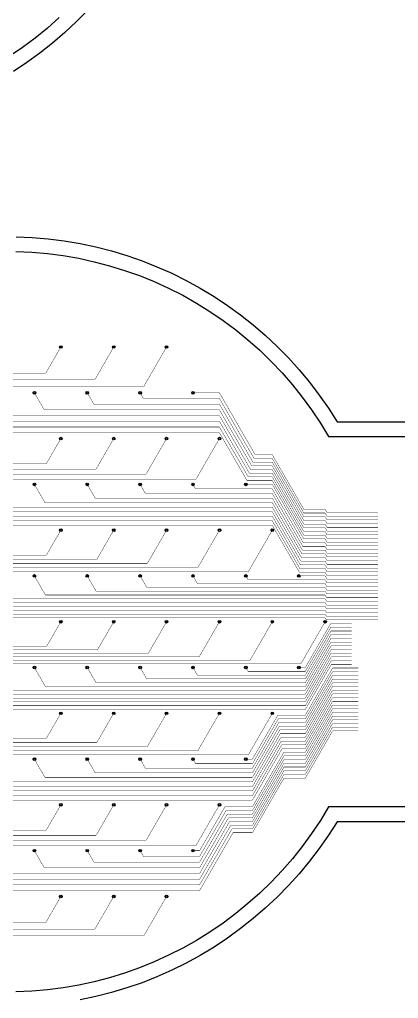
# Model space of a CAD drawing. Header units: metres. Extents: x -54999 to 54999, y -52014 to 54102.
# Drawn here: x 13374 to 23608, y -10127 to 16311 of the extents above; entities that cross this region are included whole.
import ezdxf

# ---------------------------------------------------------------- set-up
doc = ezdxf.new("R2010")
doc.units = ezdxf.units.M
for name, color, linetype in [('eDura_outline_ext', 6, 'Continuous'), ('eDura_outline_int', 6, 'Continuous'), ('etch', 3, 'Continuous'), ('metal', 4, 'Continuous')]:
    doc.layers.add(name, color=color, linetype=linetype)

msp = doc.modelspace()

# ---------------------------------------------------------------- linework, layer by layer
at = {"layer": 'eDura_outline_ext'}
for points in [[(15215.058, 16565.274), (14910.362, 16254.807), (14592.95, 15957.354), (14263.376, 15673.435), (13922.217, 15403.546), (13570.07, 15148.16), (13207.552, 14907.724)], [(13278.255, 10444.532), (13712.879, 10426.34), (14146.363, 10389.99), (14577.947, 10335.544), (15006.877, 10263.097), (15432.401, 10172.777), (15853.777, 10064.741), (16270.266, 9939.178), (16681.14, 9796.308), (17085.68, 9636.382), (17483.179, 9459.678), (17872.94, 9266.506), (18254.282, 9057.203), (18626.538, 8832.137), (18989.056, 8591.701), (19341.202, 8336.315), (19682.361, 8066.426), (20011.935, 7782.507), (20329.348, 7485.054), (20634.044, 7174.587), (20925.49, 6851.65), (21203.177, 6516.808), (21466.618, 6170.647), (21715.354, 5813.771), (21948.947, 5446.806), (21948.947, 5446.806), (42148.947, 5446.806)], [(42148.947, -5353.194), (21948.947, -5353.194), (21948.947, -5353.194), (21715.354, -5720.159), (21466.618, -6077.034), (21203.177, -6423.196), (20925.49, -6758.038), (20634.044, -7080.975), (20329.348, -7391.441), (20011.935, -7688.894), (19682.361, -7972.814), (19341.202, -8242.702), (18989.056, -8498.088), (18626.538, -8738.525), (18254.282, -8963.591), (17872.94, -9172.893), (17483.179, -9366.065), (17085.68, -9542.769), (16681.14, -9702.696), (16270.266, -9845.566), (15853.777, -9971.128), (15432.401, -10079.164), (15006.877, -10169.485)]]:
    msp.add_lwpolyline(points, dxfattribs=at)
at = {"layer": 'eDura_outline_int'}
for points in [[(14443.495, 16362.536), (14124.051, 16078.595), (13792.767, 15808.563), (13450.247, 15552.934), (13097.116, 15312.174)], [(13274.45, 10044.523), (13701.455, 10026.26), (14127.289, 9989.769), (14551.175, 9935.114), (14972.339, 9862.398), (15390.011, 9771.751), (15803.428, 9663.341), (16211.835, 9537.364), (16614.486, 9394.051), (17010.646, 9233.663), (17399.59, 9056.495), (17780.609, 8862.869), (18153.006, 8653.138), (18516.102, 8427.687), (18869.232, 8186.927), (19211.752, 7931.298), (19543.037, 7661.266), (19862.48, 7377.325), (20169.499, 7079.994), (20463.533, 6769.815), (20744.044, 6447.356), (21010.52, 6113.205), (21262.475, 5767.973), (21499.448, 5412.29), (21721.007, 5046.806), (21721.007, 5046.806), (41721.007, 5046.806)], [(41721.007, -4953.194), (21721.007, -4953.194), (21721.007, -4953.194), (21499.448, -5318.678), (21262.475, -5674.36), (21010.52, -6019.593), (20744.044, -6353.743), (20463.533, -6676.203), (20169.499, -6986.381), (19862.48, -7283.713), (19543.037, -7567.653), (19211.752, -7837.685), (18869.232, -8093.315), (18516.102, -8334.075), (18153.006, -8559.526), (17780.609, -8769.256), (17399.59, -8962.882), (17010.646, -9140.051), (16614.486, -9300.438), (16211.835, -9443.751), (15803.428, -9569.728), (15390.011, -9678.139), (14972.339, -9768.785), (14551.175, -9841.502), (14127.289, -9896.156), (13701.455, -9932.648), (13274.45, -9950.91)]]:
    msp.add_lwpolyline(points, dxfattribs=at)
at = {"layer": 'etch'}
for centre in [(14488.753, 7466.912), (15916.753, 7466.912), (17344.753, 7466.912), (13774.753, 6230.228), (15202.753, 6230.228), (16630.753, 6230.228), (18058.753, 6230.228), (14488.753, 4993.543), (15916.753, 4993.543), (17344.753, 4993.543), (18772.753, 4993.543), (13774.753, 3756.859), (15202.753, 3756.859), (16630.753, 3756.859), (18058.753, 3756.859), (19486.753, 3756.859), (14488.753, 2520.175), (15916.753, 2520.175), (17344.753, 2520.175), (18772.753, 2520.175), (20200.753, 2520.175), (13774.753, 1283.49), (15202.753, 1283.49), (16630.753, 1283.49), (18058.753, 1283.49), (19486.753, 1283.49), (20914.753, 1283.49), (14488.753, 46.806), (15916.753, 46.806), (17344.753, 46.806), (18772.753, 46.806), (20200.753, 46.806), (21628.753, 46.806), (13774.753, -1189.878), (15202.753, -1189.878), (16630.753, -1189.878), (18058.753, -1189.878), (19486.753, -1189.878), (20914.753, -1189.878), (14488.753, -2426.562), (15916.753, -2426.562), (17344.753, -2426.562), (18772.753, -2426.562), (20200.753, -2426.562), (13774.753, -3663.247), (15202.753, -3663.247), (16630.753, -3663.247), (18058.753, -3663.247), (19486.753, -3663.247), (14488.753, -4899.931), (15916.753, -4899.931), (17344.753, -4899.931), (18772.753, -4899.931), (13774.753, -6136.615), (15202.753, -6136.615), (16630.753, -6136.615), (18058.753, -6136.615), (14488.753, -7373.299), (15916.753, -7373.299), (17344.753, -7373.299)]:
    msp.add_circle(centre, 25, dxfattribs=at)
at = {"layer": 'metal'}
for points in [[(14488.753, 7466.912, 10, 10, 0), (14082.298, 6762.912, 10, 10, 0)], [(15916.753, 7466.912, 10, 10, 0), (15408.684, 6586.912, 10, 10, 0)], [(17344.753, 7466.912, 10, 10, 0), (16735.071, 6410.912, 10, 10, 0)], [(14082.298, 6762.912, 10, 10, 0), (8062.753, 6762.912, 10, 10, 0)], [(15408.684, 6586.912, 10, 10, 0), (8062.753, 6586.912, 10, 10, 0)], [(16735.071, 6410.912, 10, 10, 0), (8062.753, 6410.912, 10, 10, 0)], [(13774.753, 6230.228, 10, 10, 0), (14041.489, 5768.228, 10, 10, 0)], [(15202.753, 6230.228, 10, 10, 0), (15380.577, 5922.228, 10, 10, 0)], [(16630.753, 6230.228, 10, 10, 0), (16719.665, 6076.228, 10, 10, 0)], [(16719.665, 6076.228, 10, 10, 0), (18772.753, 6076.228, 10, 10, 0)], [(18058.753, 6230.228, 10, 10, 0), (18058.753, 6230.228, 10, 10, 0)], [(18058.753, 6230.228, 10, 10, 0), (18772.753, 6230.228, 10, 10, 0)], [(18772.753, 6230.228, 10, 10, 0), (19738.872, 4556.859, 10, 10, 0)], [(18772.753, 6076.228, 10, 10, 0), (19707.696, 4456.859, 10, 10, 0)], [(15380.577, 5922.228, 10, 10, 0), (18772.753, 5922.228, 10, 10, 0)], [(18772.753, 5922.228, 10, 10, 0), (19676.519, 4356.859, 10, 10, 0)], [(12702.4, 5614.228, 10, 10, 0), (18772.753, 5614.228, 10, 10, 0)], [(14041.489, 5768.228, 10, 10, 0), (18772.753, 5768.228, 10, 10, 0)], [(18772.753, 5768.228, 10, 10, 0), (19645.342, 4256.859, 10, 10, 0)], [(18772.753, 5614.228, 10, 10, 0), (19614.165, 4156.859, 10, 10, 0)], [(10024.224, 5306.228, 10, 10, 0), (18772.753, 5306.228, 10, 10, 0)], [(11363.312, 5460.228, 10, 10, 0), (18772.753, 5460.228, 10, 10, 0)], [(18772.753, 5460.228, 10, 10, 0), (19582.988, 4056.859, 10, 10, 0)], [(18772.753, 5306.228, 10, 10, 0), (19551.811, 3956.859, 10, 10, 0)], [(8685.136, 5152.228, 10, 10, 0), (18772.753, 5152.228, 10, 10, 0)], [(18772.753, 5152.228, 10, 10, 0), (19520.634, 3856.859, 10, 10, 0)], [(14488.753, 4993.543, 10, 10, 0), (14093.268, 4308.543, 10, 10, 0)], [(15916.753, 4993.543, 10, 10, 0), (15442.171, 4171.543, 10, 10, 0)], [(17344.753, 4993.543, 10, 10, 0), (16791.074, 4034.543, 10, 10, 0)], [(18772.753, 4993.543, 10, 10, 0), (18139.977, 3897.543, 10, 10, 0)], [(19738.872, 4556.859, 10, 10, 0), (20200.753, 4556.859, 10, 10, 0)], [(20200.753, 4556.859, 10, 10, 0), (20200.753, 4556.859, 10, 10, 0)], [(20200.753, 4556.859, 10, 10, 0), (21051.402, 3083.49, 10, 10, 0)], [(14093.268, 4308.543, 10, 10, 0), (6634.753, 4308.543, 10, 10, 0)], [(19645.342, 4256.859, 10, 10, 0), (20200.753, 4256.859, 10, 10, 0)], [(19676.519, 4356.859, 10, 10, 0), (20200.753, 4356.859, 10, 10, 0)], [(19707.696, 4456.859, 10, 10, 0), (20200.753, 4456.859, 10, 10, 0)], [(20200.753, 4456.859, 10, 10, 0), (20200.753, 4456.859, 10, 10, 0)], [(20200.753, 4456.859, 10, 10, 0), (21051.402, 2983.49, 10, 10, 0)], [(20200.753, 4356.859, 10, 10, 0), (20200.753, 4356.859, 10, 10, 0)], [(20200.753, 4356.859, 10, 10, 0), (21051.402, 2883.49, 10, 10, 0)], [(20200.753, 4256.859, 10, 10, 0), (20200.753, 4256.859, 10, 10, 0)], [(20200.753, 4256.859, 10, 10, 0), (21051.402, 2783.49, 10, 10, 0)], [(15442.171, 4171.543, 10, 10, 0), (6634.753, 4171.543, 10, 10, 0)], [(16791.074, 4034.543, 10, 10, 0), (6634.753, 4034.543, 10, 10, 0)], [(19582.988, 4056.859, 10, 10, 0), (20200.753, 4056.859, 10, 10, 0)], [(19614.165, 4156.859, 10, 10, 0), (20200.753, 4156.859, 10, 10, 0)], [(20200.753, 4156.859, 10, 10, 0), (20200.753, 4156.859, 10, 10, 0)], [(20200.753, 4156.859, 10, 10, 0), (21051.402, 2683.49, 10, 10, 0)], [(20200.753, 4056.859, 10, 10, 0), (20200.753, 4056.859, 10, 10, 0)], [(20200.753, 4056.859, 10, 10, 0), (21051.402, 2583.49, 10, 10, 0)], [(18139.977, 3897.543, 10, 10, 0), (6634.753, 3897.543, 10, 10, 0)], [(13774.753, 3756.859, 10, 10, 0), (14058.809, 3264.859, 10, 10, 0)], [(15202.753, 3756.859, 10, 10, 0), (15415.795, 3387.859, 10, 10, 0)], [(16630.753, 3756.859, 10, 10, 0), (16772.781, 3510.859, 10, 10, 0)], [(18058.753, 3756.859, 10, 10, 0), (18129.767, 3633.859, 10, 10, 0)], [(19486.753, 3756.859, 10, 10, 0), (19486.753, 3756.859, 10, 10, 0)], [(19486.753, 3756.859, 10, 10, 0), (20200.753, 3756.859, 10, 10, 0)], [(19520.634, 3856.859, 10, 10, 0), (20200.753, 3856.859, 10, 10, 0)], [(19551.811, 3956.859, 10, 10, 0), (20200.753, 3956.859, 10, 10, 0)], [(20200.753, 3956.859, 10, 10, 0), (20200.753, 3956.859, 10, 10, 0)], [(20200.753, 3956.859, 10, 10, 0), (21051.402, 2483.49, 10, 10, 0)], [(20200.753, 3856.859, 10, 10, 0), (20200.753, 3856.859, 10, 10, 0)], [(20200.753, 3856.859, 10, 10, 0), (21051.402, 2383.49, 10, 10, 0)], [(20200.753, 3756.859, 10, 10, 0), (21051.402, 2283.49, 10, 10, 0)], [(16772.781, 3510.859, 10, 10, 0), (20200.753, 3510.859, 10, 10, 0)], [(18129.767, 3633.859, 10, 10, 0), (20200.753, 3633.859, 10, 10, 0)], [(20200.753, 3633.859, 10, 10, 0), (21038.123, 2183.49, 10, 10, 0)], [(20200.753, 3510.859, 10, 10, 0), (21024.844, 2083.49, 10, 10, 0)], [(14058.809, 3264.859, 10, 10, 0), (20200.753, 3264.859, 10, 10, 0)], [(15415.795, 3387.859, 10, 10, 0), (20200.753, 3387.859, 10, 10, 0)], [(20200.753, 3387.859, 10, 10, 0), (21011.565, 1983.49, 10, 10, 0)], [(20200.753, 3264.859, 10, 10, 0), (20998.286, 1883.49, 10, 10, 0)], [(11344.837, 3018.859, 10, 10, 0), (20200.753, 3018.859, 10, 10, 0)], [(12701.823, 3141.859, 10, 10, 0), (20200.753, 3141.859, 10, 10, 0)], [(20200.753, 3141.859, 10, 10, 0), (20985.007, 1783.49, 10, 10, 0)], [(20200.753, 3018.859, 10, 10, 0), (20971.728, 1683.49, 10, 10, 0)], [(21051.402, 3083.49, 10, 10, 0), (21628.753, 3083.49, 10, 10, 0)], [(21051.402, 2983.49, 10, 10, 0), (21628.753, 2983.49, 10, 10, 0)], [(21628.753, 3083.49, 10, 10, 0), (21628.753, 3083.49, 10, 10, 0)], [(21628.753, 3083.49, 10, 10, 0), (21678.8, 2996.806, 10, 10, 0)], [(21628.753, 2983.49, 10, 10, 0), (21628.753, 2983.49, 10, 10, 0)], [(21628.753, 2983.49, 10, 10, 0), (21678.8, 2896.806, 10, 10, 0)], [(21678.8, 2996.806, 10, 10, 0), (23056.753, 2996.806, 10, 10, 0)], [(7273.879, 2649.859, 10, 10, 0), (20200.753, 2649.859, 10, 10, 0)], [(8630.865, 2772.859, 10, 10, 0), (20200.753, 2772.859, 10, 10, 0)], [(9987.851, 2895.859, 10, 10, 0), (20200.753, 2895.859, 10, 10, 0)], [(20200.753, 2895.859, 10, 10, 0), (20958.449, 1583.49, 10, 10, 0)], [(20200.753, 2772.859, 10, 10, 0), (20945.17, 1483.49, 10, 10, 0)], [(20200.753, 2649.859, 10, 10, 0), (20931.891, 1383.49, 10, 10, 0)], [(21051.402, 2883.49, 10, 10, 0), (21628.753, 2883.49, 10, 10, 0)], [(21051.402, 2783.49, 10, 10, 0), (21628.753, 2783.49, 10, 10, 0)], [(21051.402, 2683.49, 10, 10, 0), (21628.753, 2683.49, 10, 10, 0)], [(21628.753, 2883.49, 10, 10, 0), (21628.753, 2883.49, 10, 10, 0)], [(21628.753, 2883.49, 10, 10, 0), (21678.8, 2796.806, 10, 10, 0)], [(21628.753, 2783.49, 10, 10, 0), (21628.753, 2783.49, 10, 10, 0)], [(21628.753, 2783.49, 10, 10, 0), (21678.8, 2696.806, 10, 10, 0)], [(21628.753, 2683.49, 10, 10, 0), (21628.753, 2683.49, 10, 10, 0)], [(21628.753, 2683.49, 10, 10, 0), (21678.8, 2596.806, 10, 10, 0)], [(21678.8, 2896.806, 10, 10, 0), (23056.753, 2896.806, 10, 10, 0)], [(21678.8, 2796.806, 10, 10, 0), (23056.753, 2796.806, 10, 10, 0)], [(21678.8, 2696.806, 10, 10, 0), (23056.753, 2696.806, 10, 10, 0)], [(14488.753, 2520.175, 10, 10, 0), (14100.773, 1848.175, 10, 10, 0)], [(15916.753, 2520.175, 10, 10, 0), (15464.11, 1736.175, 10, 10, 0)], [(17344.753, 2520.175, 10, 10, 0), (16827.447, 1624.175, 10, 10, 0)], [(18772.753, 2520.175, 10, 10, 0), (18190.784, 1512.175, 10, 10, 0)], [(20200.753, 2520.175, 10, 10, 0), (19554.12, 1400.175, 10, 10, 0)], [(21051.402, 2583.49, 10, 10, 0), (21628.753, 2583.49, 10, 10, 0)], [(21051.402, 2483.49, 10, 10, 0), (21628.753, 2483.49, 10, 10, 0)], [(21051.402, 2383.49, 10, 10, 0), (21628.753, 2383.49, 10, 10, 0)], [(21628.753, 2583.49, 10, 10, 0), (21628.753, 2583.49, 10, 10, 0)], [(21628.753, 2583.49, 10, 10, 0), (21678.8, 2496.806, 10, 10, 0)], [(21628.753, 2483.49, 10, 10, 0), (21628.753, 2483.49, 10, 10, 0)], [(21628.753, 2483.49, 10, 10, 0), (21678.8, 2396.806, 10, 10, 0)], [(21628.753, 2383.49, 10, 10, 0), (21628.753, 2383.49, 10, 10, 0)], [(21628.753, 2383.49, 10, 10, 0), (21678.8, 2296.806, 10, 10, 0)], [(21678.8, 2596.806, 10, 10, 0), (23056.753, 2596.806, 10, 10, 0)], [(21678.8, 2496.806, 10, 10, 0), (23056.753, 2496.806, 10, 10, 0)], [(21678.8, 2396.806, 10, 10, 0), (23056.753, 2396.806, 10, 10, 0)], [(21038.123, 2183.49, 10, 10, 0), (21628.753, 2183.49, 10, 10, 0)], [(21051.402, 2283.49, 10, 10, 0), (21628.753, 2283.49, 10, 10, 0)], [(21628.753, 2283.49, 10, 10, 0), (21628.753, 2283.49, 10, 10, 0)], [(21628.753, 2283.49, 10, 10, 0), (21678.8, 2196.806, 10, 10, 0)], [(21628.753, 2183.49, 10, 10, 0), (21628.753, 2183.49, 10, 10, 0)], [(21628.753, 2183.49, 10, 10, 0), (21678.8, 2096.806, 10, 10, 0)], [(21678.8, 2296.806, 10, 10, 0), (23056.753, 2296.806, 10, 10, 0)], [(21678.8, 2196.806, 10, 10, 0), (23056.753, 2196.806, 10, 10, 0)], [(14100.773, 1848.175, 10, 10, 0), (5206.753, 1848.175, 10, 10, 0)], [(20998.286, 1883.49, 10, 10, 0), (21628.753, 1883.49, 10, 10, 0)], [(21011.565, 1983.49, 10, 10, 0), (21628.753, 1983.49, 10, 10, 0)], [(21024.844, 2083.49, 10, 10, 0), (21628.753, 2083.49, 10, 10, 0)], [(21628.753, 2083.49, 10, 10, 0), (21628.753, 2083.49, 10, 10, 0)], [(21628.753, 2083.49, 10, 10, 0), (21678.8, 1996.806, 10, 10, 0)], [(21628.753, 1983.49, 10, 10, 0), (21628.753, 1983.49, 10, 10, 0)], [(21628.753, 1983.49, 10, 10, 0), (21678.8, 1896.806, 10, 10, 0)], [(21628.753, 1883.49, 10, 10, 0), (21628.753, 1883.49, 10, 10, 0)], [(21628.753, 1883.49, 10, 10, 0), (21678.8, 1796.806, 10, 10, 0)], [(21678.8, 2096.806, 10, 10, 0), (23056.753, 2096.806, 10, 10, 0)], [(21678.8, 1996.806, 10, 10, 0), (23056.753, 1996.806, 10, 10, 0)], [(21678.8, 1896.806, 10, 10, 0), (23056.753, 1896.806, 10, 10, 0)], [(15464.11, 1736.175, 10, 10, 0), (5206.753, 1736.175, 10, 10, 0)], [(16827.447, 1624.175, 10, 10, 0), (5206.753, 1624.175, 10, 10, 0)], [(20958.449, 1583.49, 10, 10, 0), (21628.753, 1583.49, 10, 10, 0)], [(20971.728, 1683.49, 10, 10, 0), (21628.753, 1683.49, 10, 10, 0)], [(20985.007, 1783.49, 10, 10, 0), (21628.753, 1783.49, 10, 10, 0)], [(21628.753, 1783.49, 10, 10, 0), (21628.753, 1783.49, 10, 10, 0)], [(21628.753, 1783.49, 10, 10, 0), (21678.8, 1696.806, 10, 10, 0)], [(21628.753, 1683.49, 10, 10, 0), (21628.753, 1683.49, 10, 10, 0)], [(21628.753, 1683.49, 10, 10, 0), (21678.8, 1596.806, 10, 10, 0)], [(21628.753, 1583.49, 10, 10, 0), (21628.753, 1583.49, 10, 10, 0)], [(21628.753, 1583.49, 10, 10, 0), (21678.8, 1496.806, 10, 10, 0)], [(21678.8, 1796.806, 10, 10, 0), (23056.753, 1796.806, 10, 10, 0)], [(21678.8, 1696.806, 10, 10, 0), (23056.753, 1696.806, 10, 10, 0)], [(21678.8, 1596.806, 10, 10, 0), (23056.753, 1596.806, 10, 10, 0)], [(18190.784, 1512.175, 10, 10, 0), (5206.753, 1512.175, 10, 10, 0)], [(19554.12, 1400.175, 10, 10, 0), (5206.753, 1400.175, 10, 10, 0)], [(20931.891, 1383.49, 10, 10, 0), (21628.753, 1383.49, 10, 10, 0)], [(20945.17, 1483.49, 10, 10, 0), (21628.753, 1483.49, 10, 10, 0)], [(21628.753, 1483.49, 10, 10, 0), (21628.753, 1483.49, 10, 10, 0)], [(21628.753, 1483.49, 10, 10, 0), (21678.8, 1396.806, 10, 10, 0)], [(21628.753, 1383.49, 10, 10, 0), (21628.753, 1383.49, 10, 10, 0)], [(21628.753, 1383.49, 10, 10, 0), (21678.8, 1296.806, 10, 10, 0)], [(21678.8, 1496.806, 10, 10, 0), (23056.753, 1496.806, 10, 10, 0)], [(21678.8, 1396.806, 10, 10, 0), (23056.753, 1396.806, 10, 10, 0)], [(13774.753, 1283.49, 10, 10, 0), (14072.088, 768.49, 10, 10, 0)], [(15202.753, 1283.49, 10, 10, 0), (15440.621, 871.49, 10, 10, 0)], [(16630.753, 1283.49, 10, 10, 0), (16809.154, 974.49, 10, 10, 0)], [(18058.753, 1283.49, 10, 10, 0), (18177.687, 1077.49, 10, 10, 0)], [(18177.687, 1077.49, 10, 10, 0), (21628.753, 1077.49, 10, 10, 0)], [(19486.753, 1283.49, 10, 10, 0), (19546.22, 1180.49, 10, 10, 0)], [(19546.22, 1180.49, 10, 10, 0), (21628.753, 1180.49, 10, 10, 0)], [(20914.753, 1283.49, 10, 10, 0), (20914.753, 1283.49, 10, 10, 0)], [(20914.753, 1283.49, 10, 10, 0), (21628.753, 1283.49, 10, 10, 0)], [(21628.753, 1283.49, 10, 10, 0), (21678.8, 1196.806, 10, 10, 0)], [(21628.753, 1180.49, 10, 10, 0), (21677.068, 1096.806, 10, 10, 0)], [(21628.753, 1077.49, 10, 10, 0), (21675.336, 996.806, 10, 10, 0)], [(21677.068, 1096.806, 10, 10, 0), (23056.753, 1096.806, 10, 10, 0)], [(21678.8, 1296.806, 10, 10, 0), (23056.753, 1296.806, 10, 10, 0)], [(21678.8, 1196.806, 10, 10, 0), (23056.753, 1196.806, 10, 10, 0)], [(15440.621, 871.49, 10, 10, 0), (21628.753, 871.49, 10, 10, 0)], [(16809.154, 974.49, 10, 10, 0), (21628.753, 974.49, 10, 10, 0)], [(21628.753, 974.49, 10, 10, 0), (21673.604, 896.806, 10, 10, 0)], [(21628.753, 871.49, 10, 10, 0), (21671.872, 796.806, 10, 10, 0)], [(21671.872, 796.806, 10, 10, 0), (23056.753, 796.806, 10, 10, 0)], [(21673.604, 896.806, 10, 10, 0), (23056.753, 896.806, 10, 10, 0)], [(21675.336, 996.806, 10, 10, 0), (23056.753, 996.806, 10, 10, 0)], [(11335.022, 562.49, 10, 10, 0), (21628.753, 562.49, 10, 10, 0)], [(12703.555, 665.49, 10, 10, 0), (21628.753, 665.49, 10, 10, 0)], [(14072.088, 768.49, 10, 10, 0), (21628.753, 768.49, 10, 10, 0)], [(21628.753, 768.49, 10, 10, 0), (21670.14, 696.806, 10, 10, 0)], [(21628.753, 665.49, 10, 10, 0), (21668.408, 596.806, 10, 10, 0)], [(21628.753, 562.49, 10, 10, 0), (21666.676, 496.806, 10, 10, 0)], [(21668.408, 596.806, 10, 10, 0), (23056.753, 596.806, 10, 10, 0)], [(21670.14, 696.806, 10, 10, 0), (23056.753, 696.806, 10, 10, 0)], [(8597.956, 356.49, 10, 10, 0), (21628.753, 356.49, 10, 10, 0)], [(9966.489, 459.49, 10, 10, 0), (21628.753, 459.49, 10, 10, 0)], [(21628.753, 459.49, 10, 10, 0), (21664.943, 396.806, 10, 10, 0)], [(21628.753, 356.49, 10, 10, 0), (21663.211, 296.806, 10, 10, 0)], [(21663.211, 296.806, 10, 10, 0), (23056.753, 296.806, 10, 10, 0)], [(21664.943, 396.806, 10, 10, 0), (23056.753, 396.806, 10, 10, 0)], [(21666.676, 496.806, 10, 10, 0), (23056.753, 496.806, 10, 10, 0)], [(5860.891, 150.49, 10, 10, 0), (21628.753, 150.49, 10, 10, 0)], [(7229.423, 253.49, 10, 10, 0), (21628.753, 253.49, 10, 10, 0)], [(14488.753, 46.806, 10, 10, 0), (14104.815, -618.194, 10, 10, 0)], [(15916.753, 46.806, 10, 10, 0), (15477.966, -713.194, 10, 10, 0)], [(17344.753, 46.806, 10, 10, 0), (16851.118, -808.194, 10, 10, 0)], [(18772.753, 46.806, 10, 10, 0), (18224.27, -903.194, 10, 10, 0)], [(20200.753, 46.806, 10, 10, 0), (19597.422, -998.194, 10, 10, 0)], [(21628.753, 46.806, 10, 10, 0), (20970.573, -1093.194, 10, 10, 0)], [(21093.253, -1189.878, 10, 10, 0), (21778.385, -3.194, 10, 10, 0)], [(21628.753, 253.49, 10, 10, 0), (21661.479, 196.806, 10, 10, 0)], [(21628.753, 150.49, 10, 10, 0), (21659.747, 96.806, 10, 10, 0)], [(21659.747, 96.806, 10, 10, 0), (23056.753, 96.806, 10, 10, 0)], [(21661.479, 196.806, 10, 10, 0), (23056.753, 196.806, 10, 10, 0)], [(21778.385, -3.194, 10, 10, 0), (22342.753, -3.194, 10, 10, 0)], [(21093.253, -1292.878, 10, 10, 0), (21780.117, -103.194, 10, 10, 0)], [(21093.253, -1395.878, 10, 10, 0), (21781.849, -203.194, 10, 10, 0)], [(21780.117, -103.194, 10, 10, 0), (22342.753, -103.194, 10, 10, 0)], [(21781.849, -203.194, 10, 10, 0), (22342.753, -203.194, 10, 10, 0)], [(21093.253, -1498.878, 10, 10, 0), (21783.581, -303.194, 10, 10, 0)], [(21093.253, -1601.878, 10, 10, 0), (21785.313, -403.194, 10, 10, 0)], [(21093.253, -1704.878, 10, 10, 0), (21787.045, -503.194, 10, 10, 0)], [(21783.581, -303.194, 10, 10, 0), (22342.753, -303.194, 10, 10, 0)], [(21785.313, -403.194, 10, 10, 0), (22342.753, -403.194, 10, 10, 0)], [(21787.045, -503.194, 10, 10, 0), (22342.753, -503.194, 10, 10, 0)], [(14104.815, -618.194, 10, 10, 0), (4314.253, -618.194, 10, 10, 0)], [(15477.966, -713.194, 10, 10, 0), (4314.253, -713.194, 10, 10, 0)], [(21093.253, -1807.878, 10, 10, 0), (21788.777, -603.194, 10, 10, 0)], [(21093.253, -1910.878, 10, 10, 0), (21790.51, -703.194, 10, 10, 0)], [(21788.777, -603.194, 10, 10, 0), (22342.753, -603.194, 10, 10, 0)], [(21790.51, -703.194, 10, 10, 0), (22342.753, -703.194, 10, 10, 0)], [(16851.118, -808.194, 10, 10, 0), (4314.253, -808.194, 10, 10, 0)], [(18224.27, -903.194, 10, 10, 0), (4314.253, -903.194, 10, 10, 0)], [(19597.422, -998.194, 10, 10, 0), (4314.253, -998.194, 10, 10, 0)], [(21093.253, -2013.878, 10, 10, 0), (21792.242, -803.194, 10, 10, 0)], [(21093.253, -2116.878, 10, 10, 0), (21793.974, -903.194, 10, 10, 0)], [(21093.253, -2219.878, 10, 10, 0), (21795.706, -1003.194, 10, 10, 0)], [(21792.242, -803.194, 10, 10, 0), (22342.753, -803.194, 10, 10, 0)], [(21793.974, -903.194, 10, 10, 0), (22342.753, -903.194, 10, 10, 0)], [(21795.706, -1003.194, 10, 10, 0), (22342.753, -1003.194, 10, 10, 0)], [(20970.573, -1093.194, 10, 10, 0), (4314.253, -1093.194, 10, 10, 0)], [(13774.753, -1189.878, 10, 10, 0), (14072.088, -1704.878, 10, 10, 0)], [(15202.753, -1189.878, 10, 10, 0), (15440.621, -1601.878, 10, 10, 0)], [(16630.753, -1189.878, 10, 10, 0), (16809.154, -1498.878, 10, 10, 0)], [(18058.753, -1189.878, 10, 10, 0), (18177.687, -1395.878, 10, 10, 0)], [(19486.753, -1189.878, 10, 10, 0), (19546.22, -1292.878, 10, 10, 0)], [(19546.22, -1292.878, 10, 10, 0), (21093.253, -1292.878, 10, 10, 0)], [(20914.753, -1189.878, 10, 10, 0), (20914.753, -1189.878, 10, 10, 0)], [(20914.753, -1189.878, 10, 10, 0), (21093.253, -1189.878, 10, 10, 0)], [(21093.253, -2322.878, 10, 10, 0), (21797.438, -1103.194, 10, 10, 0)], [(21093.253, -2476.562, 10, 10, 0), (21828.432, -1203.194, 10, 10, 0)], [(21093.253, -2576.562, 10, 10, 0), (21828.432, -1303.194, 10, 10, 0)], [(21797.438, -1103.194, 10, 10, 0), (22342.753, -1103.194, 10, 10, 0)], [(21828.432, -1203.194, 10, 10, 0), (22521.253, -1203.194, 10, 10, 0)], [(21828.432, -1303.194, 10, 10, 0), (22521.253, -1303.194, 10, 10, 0)], [(16809.154, -1498.878, 10, 10, 0), (21093.253, -1498.878, 10, 10, 0)], [(18177.687, -1395.878, 10, 10, 0), (21093.253, -1395.878, 10, 10, 0)], [(21093.253, -2676.562, 10, 10, 0), (21828.432, -1403.194, 10, 10, 0)], [(21093.253, -2776.562, 10, 10, 0), (21828.432, -1503.194, 10, 10, 0)], [(21828.432, -1403.194, 10, 10, 0), (22521.253, -1403.194, 10, 10, 0)], [(21828.432, -1503.194, 10, 10, 0), (22521.253, -1503.194, 10, 10, 0)], [(12703.555, -1807.878, 10, 10, 0), (21093.253, -1807.878, 10, 10, 0)], [(14072.088, -1704.878, 10, 10, 0), (21093.253, -1704.878, 10, 10, 0)], [(15440.621, -1601.878, 10, 10, 0), (21093.253, -1601.878, 10, 10, 0)], [(21093.253, -2876.562, 10, 10, 0), (21828.432, -1603.194, 10, 10, 0)], [(21093.253, -2976.562, 10, 10, 0), (21828.432, -1703.194, 10, 10, 0)], [(21093.253, -3076.562, 10, 10, 0), (21828.432, -1803.194, 10, 10, 0)], [(21828.432, -1603.194, 10, 10, 0), (22521.253, -1603.194, 10, 10, 0)], [(21828.432, -1703.194, 10, 10, 0), (22521.253, -1703.194, 10, 10, 0)], [(21828.432, -1803.194, 10, 10, 0), (22521.253, -1803.194, 10, 10, 0)], [(8597.956, -2116.878, 10, 10, 0), (21093.253, -2116.878, 10, 10, 0)], [(9966.489, -2013.878, 10, 10, 0), (21093.253, -2013.878, 10, 10, 0)], [(11335.022, -1910.878, 10, 10, 0), (21093.253, -1910.878, 10, 10, 0)], [(21093.253, -3176.562, 10, 10, 0), (21828.432, -1903.194, 10, 10, 0)], [(21093.253, -3276.562, 10, 10, 0), (21828.432, -2003.194, 10, 10, 0)], [(21093.253, -3376.562, 10, 10, 0), (21828.432, -2103.194, 10, 10, 0)], [(21828.432, -1903.194, 10, 10, 0), (22521.253, -1903.194, 10, 10, 0)], [(21828.432, -2003.194, 10, 10, 0), (22521.253, -2003.194, 10, 10, 0)], [(21828.432, -2103.194, 10, 10, 0), (22521.253, -2103.194, 10, 10, 0)], [(5860.891, -2322.878, 10, 10, 0), (21093.253, -2322.878, 10, 10, 0)], [(7229.423, -2219.878, 10, 10, 0), (21093.253, -2219.878, 10, 10, 0)], [(21093.253, -3476.562, 10, 10, 0), (21828.432, -2203.194, 10, 10, 0)], [(21093.253, -3576.562, 10, 10, 0), (21828.432, -2303.194, 10, 10, 0)], [(21828.432, -2203.194, 10, 10, 0), (22521.253, -2203.194, 10, 10, 0)], [(21828.432, -2303.194, 10, 10, 0), (22521.253, -2303.194, 10, 10, 0)], [(14488.753, -2426.562, 10, 10, 0), (14100.773, -3098.562, 10, 10, 0)], [(15916.753, -2426.562, 10, 10, 0), (15464.11, -3210.562, 10, 10, 0)], [(17344.753, -2426.562, 10, 10, 0), (16827.447, -3322.562, 10, 10, 0)], [(18772.753, -2426.562, 10, 10, 0), (18190.784, -3434.562, 10, 10, 0)], [(20200.753, -2426.562, 10, 10, 0), (19554.12, -3546.562, 10, 10, 0)], [(19665.253, -3663.247, 10, 10, 0), (20350.385, -2476.562, 10, 10, 0)], [(19665.253, -3786.247, 10, 10, 0), (20363.664, -2576.562, 10, 10, 0)], [(20350.385, -2476.562, 10, 10, 0), (21093.253, -2476.562, 10, 10, 0)], [(20363.664, -2576.562, 10, 10, 0), (21093.253, -2576.562, 10, 10, 0)], [(21093.253, -3676.562, 10, 10, 0), (21828.432, -2403.194, 10, 10, 0)], [(21093.253, -2476.562, 10, 10, 0), (21093.253, -2476.562, 10, 10, 0)], [(21093.253, -3776.562, 10, 10, 0), (21828.432, -2503.194, 10, 10, 0)], [(21093.253, -2576.562, 10, 10, 0), (21093.253, -2576.562, 10, 10, 0)], [(21093.253, -3876.562, 10, 10, 0), (21828.432, -2603.194, 10, 10, 0)], [(21828.432, -2403.194, 10, 10, 0), (22521.253, -2403.194, 10, 10, 0)], [(21828.432, -2503.194, 10, 10, 0), (22521.253, -2503.194, 10, 10, 0)], [(21828.432, -2603.194, 10, 10, 0), (22521.253, -2603.194, 10, 10, 0)], [(19665.253, -3909.247, 10, 10, 0), (20376.943, -2676.562, 10, 10, 0)], [(19665.253, -4032.247, 10, 10, 0), (20390.222, -2776.562, 10, 10, 0)], [(19665.253, -4155.247, 10, 10, 0), (20403.501, -2876.562, 10, 10, 0)], [(20376.943, -2676.562, 10, 10, 0), (21093.253, -2676.562, 10, 10, 0)], [(20390.222, -2776.562, 10, 10, 0), (21093.253, -2776.562, 10, 10, 0)], [(20403.501, -2876.562, 10, 10, 0), (21093.253, -2876.562, 10, 10, 0)], [(21093.253, -2676.562, 10, 10, 0), (21093.253, -2676.562, 10, 10, 0)], [(21093.253, -3976.562, 10, 10, 0), (21828.432, -2703.194, 10, 10, 0)], [(21093.253, -2776.562, 10, 10, 0), (21093.253, -2776.562, 10, 10, 0)], [(21093.253, -4076.562, 10, 10, 0), (21828.432, -2803.194, 10, 10, 0)], [(21093.253, -2876.562, 10, 10, 0), (21093.253, -2876.562, 10, 10, 0)], [(21093.253, -4176.562, 10, 10, 0), (21828.432, -2903.194, 10, 10, 0)], [(21828.432, -2703.194, 10, 10, 0), (22521.253, -2703.194, 10, 10, 0)], [(21828.432, -2803.194, 10, 10, 0), (22521.253, -2803.194, 10, 10, 0)], [(21828.432, -2903.194, 10, 10, 0), (22521.253, -2903.194, 10, 10, 0)], [(14100.773, -3098.562, 10, 10, 0), (5742.253, -3098.562, 10, 10, 0)], [(19665.253, -4278.247, 10, 10, 0), (20416.78, -2976.562, 10, 10, 0)], [(19665.253, -4401.247, 10, 10, 0), (20430.06, -3076.562, 10, 10, 0)], [(19665.253, -4524.247, 10, 10, 0), (20443.339, -3176.562, 10, 10, 0)], [(20416.78, -2976.562, 10, 10, 0), (21093.253, -2976.562, 10, 10, 0)], [(20430.06, -3076.562, 10, 10, 0), (21093.253, -3076.562, 10, 10, 0)], [(20443.339, -3176.562, 10, 10, 0), (21093.253, -3176.562, 10, 10, 0)], [(21093.253, -2976.562, 10, 10, 0), (21093.253, -2976.562, 10, 10, 0)], [(21093.253, -3076.562, 10, 10, 0), (21093.253, -3076.562, 10, 10, 0)], [(21093.253, -3176.562, 10, 10, 0), (21093.253, -3176.562, 10, 10, 0)], [(15464.11, -3210.562, 10, 10, 0), (5742.253, -3210.562, 10, 10, 0)], [(16827.447, -3322.562, 10, 10, 0), (5742.253, -3322.562, 10, 10, 0)], [(18190.784, -3434.562, 10, 10, 0), (5742.253, -3434.562, 10, 10, 0)], [(19665.253, -4647.247, 10, 10, 0), (20456.618, -3276.562, 10, 10, 0)], [(19665.253, -4770.247, 10, 10, 0), (20469.897, -3376.562, 10, 10, 0)], [(20456.618, -3276.562, 10, 10, 0), (21093.253, -3276.562, 10, 10, 0)], [(20469.897, -3376.562, 10, 10, 0), (21093.253, -3376.562, 10, 10, 0)], [(21093.253, -3276.562, 10, 10, 0), (21093.253, -3276.562, 10, 10, 0)], [(21093.253, -3376.562, 10, 10, 0), (21093.253, -3376.562, 10, 10, 0)], [(19554.12, -3546.562, 10, 10, 0), (5742.253, -3546.562, 10, 10, 0)], [(13774.753, -3663.247, 10, 10, 0), (14058.809, -4155.247, 10, 10, 0)], [(15202.753, -3663.247, 10, 10, 0), (15415.795, -4032.247, 10, 10, 0)], [(16630.753, -3663.247, 10, 10, 0), (16772.781, -3909.247, 10, 10, 0)], [(18058.753, -3663.247, 10, 10, 0), (18129.767, -3786.247, 10, 10, 0)], [(19486.753, -3663.247, 10, 10, 0), (19486.753, -3663.247, 10, 10, 0)], [(19486.753, -3663.247, 10, 10, 0), (19665.253, -3663.247, 10, 10, 0)], [(19665.253, -4949.931, 10, 10, 0), (20515.902, -3476.562, 10, 10, 0)], [(19665.253, -5049.931, 10, 10, 0), (20515.902, -3576.562, 10, 10, 0)], [(19665.253, -5149.931, 10, 10, 0), (20515.902, -3676.562, 10, 10, 0)], [(20515.902, -3476.562, 10, 10, 0), (21093.253, -3476.562, 10, 10, 0)], [(20515.902, -3576.562, 10, 10, 0), (21093.253, -3576.562, 10, 10, 0)], [(20515.902, -3676.562, 10, 10, 0), (21093.253, -3676.562, 10, 10, 0)], [(21093.253, -3476.562, 10, 10, 0), (21093.253, -3476.562, 10, 10, 0)], [(21093.253, -3576.562, 10, 10, 0), (21093.253, -3576.562, 10, 10, 0)], [(21093.253, -3676.562, 10, 10, 0), (21093.253, -3676.562, 10, 10, 0)], [(16772.781, -3909.247, 10, 10, 0), (19665.253, -3909.247, 10, 10, 0)], [(18129.767, -3786.247, 10, 10, 0), (19665.253, -3786.247, 10, 10, 0)], [(19665.253, -5249.931, 10, 10, 0), (20515.902, -3776.562, 10, 10, 0)], [(19665.253, -5349.931, 10, 10, 0), (20515.902, -3876.562, 10, 10, 0)], [(20515.902, -3776.562, 10, 10, 0), (21093.253, -3776.562, 10, 10, 0)], [(20515.902, -3876.562, 10, 10, 0), (21093.253, -3876.562, 10, 10, 0)], [(21093.253, -3776.562, 10, 10, 0), (21093.253, -3776.562, 10, 10, 0)], [(21093.253, -3876.562, 10, 10, 0), (21093.253, -3876.562, 10, 10, 0)], [(14058.809, -4155.247, 10, 10, 0), (19665.253, -4155.247, 10, 10, 0)], [(15415.795, -4032.247, 10, 10, 0), (19665.253, -4032.247, 10, 10, 0)], [(19665.253, -5449.931, 10, 10, 0), (20515.902, -3976.562, 10, 10, 0)], [(19665.253, -5549.931, 10, 10, 0), (20515.902, -4076.562, 10, 10, 0)], [(19665.253, -5649.931, 10, 10, 0), (20515.902, -4176.562, 10, 10, 0)], [(20515.902, -3976.562, 10, 10, 0), (21093.253, -3976.562, 10, 10, 0)], [(20515.902, -4076.562, 10, 10, 0), (21093.253, -4076.562, 10, 10, 0)], [(20515.902, -4176.562, 10, 10, 0), (21093.253, -4176.562, 10, 10, 0)], [(21093.253, -3976.562, 10, 10, 0), (21093.253, -3976.562, 10, 10, 0)], [(21093.253, -4076.562, 10, 10, 0), (21093.253, -4076.562, 10, 10, 0)], [(21093.253, -4176.562, 10, 10, 0), (21093.253, -4176.562, 10, 10, 0)], [(11344.837, -4401.247, 10, 10, 0), (19665.253, -4401.247, 10, 10, 0)], [(12701.823, -4278.247, 10, 10, 0), (19665.253, -4278.247, 10, 10, 0)], [(8630.865, -4647.247, 10, 10, 0), (19665.253, -4647.247, 10, 10, 0)], [(9987.851, -4524.247, 10, 10, 0), (19665.253, -4524.247, 10, 10, 0)], [(7273.879, -4770.247, 10, 10, 0), (19665.253, -4770.247, 10, 10, 0)], [(14488.753, -4899.931, 10, 10, 0), (14093.268, -5584.931, 10, 10, 0)], [(15916.753, -4899.931, 10, 10, 0), (15442.171, -5721.931, 10, 10, 0)], [(17344.753, -4899.931, 10, 10, 0), (16791.074, -5858.931, 10, 10, 0)], [(18772.753, -4899.931, 10, 10, 0), (18139.977, -5995.931, 10, 10, 0)], [(18237.253, -6136.615, 10, 10, 0), (18922.385, -4949.931, 10, 10, 0)], [(18922.385, -4949.931, 10, 10, 0), (19665.253, -4949.931, 10, 10, 0)], [(19665.253, -4949.931, 10, 10, 0), (19665.253, -4949.931, 10, 10, 0)], [(18237.253, -6290.615, 10, 10, 0), (18953.562, -5049.931, 10, 10, 0)], [(18237.253, -6444.615, 10, 10, 0), (18984.739, -5149.931, 10, 10, 0)], [(18237.253, -6598.615, 10, 10, 0), (19015.916, -5249.931, 10, 10, 0)], [(18953.562, -5049.931, 10, 10, 0), (19665.253, -5049.931, 10, 10, 0)], [(18984.739, -5149.931, 10, 10, 0), (19665.253, -5149.931, 10, 10, 0)], [(19015.916, -5249.931, 10, 10, 0), (19665.253, -5249.931, 10, 10, 0)], [(19665.253, -5049.931, 10, 10, 0), (19665.253, -5049.931, 10, 10, 0)], [(19665.253, -5149.931, 10, 10, 0), (19665.253, -5149.931, 10, 10, 0)], [(19665.253, -5249.931, 10, 10, 0), (19665.253, -5249.931, 10, 10, 0)], [(18237.253, -6752.615, 10, 10, 0), (19047.093, -5349.931, 10, 10, 0)], [(18237.253, -6906.615, 10, 10, 0), (19078.27, -5449.931, 10, 10, 0)], [(18237.253, -7060.615, 10, 10, 0), (19109.447, -5549.931, 10, 10, 0)], [(19047.093, -5349.931, 10, 10, 0), (19665.253, -5349.931, 10, 10, 0)], [(19078.27, -5449.931, 10, 10, 0), (19665.253, -5449.931, 10, 10, 0)], [(19109.447, -5549.931, 10, 10, 0), (19665.253, -5549.931, 10, 10, 0)], [(19665.253, -5349.931, 10, 10, 0), (19665.253, -5349.931, 10, 10, 0)], [(19665.253, -5449.931, 10, 10, 0), (19665.253, -5449.931, 10, 10, 0)], [(19665.253, -5549.931, 10, 10, 0), (19665.253, -5549.931, 10, 10, 0)], [(14093.268, -5584.931, 10, 10, 0), (7170.253, -5584.931, 10, 10, 0)], [(15442.171, -5721.931, 10, 10, 0), (7170.253, -5721.931, 10, 10, 0)], [(18237.253, -7214.615, 10, 10, 0), (19140.624, -5649.931, 10, 10, 0)], [(19140.624, -5649.931, 10, 10, 0), (19665.253, -5649.931, 10, 10, 0)], [(19665.253, -5649.931, 10, 10, 0), (19665.253, -5649.931, 10, 10, 0)], [(16791.074, -5858.931, 10, 10, 0), (7170.253, -5858.931, 10, 10, 0)], [(18139.977, -5995.931, 10, 10, 0), (7170.253, -5995.931, 10, 10, 0)], [(13774.753, -6136.615, 10, 10, 0), (14041.489, -6598.615, 10, 10, 0)], [(15202.753, -6136.615, 10, 10, 0), (15380.577, -6444.615, 10, 10, 0)], [(16630.753, -6136.615, 10, 10, 0), (16719.665, -6290.615, 10, 10, 0)], [(16719.665, -6290.615, 10, 10, 0), (18237.253, -6290.615, 10, 10, 0)], [(18058.753, -6136.615, 10, 10, 0), (18058.753, -6136.615, 10, 10, 0)], [(18058.753, -6136.615, 10, 10, 0), (18237.253, -6136.615, 10, 10, 0)], [(14041.489, -6598.615, 10, 10, 0), (18237.253, -6598.615, 10, 10, 0)], [(15380.577, -6444.615, 10, 10, 0), (18237.253, -6444.615, 10, 10, 0)], [(12702.4, -6752.615, 10, 10, 0), (18237.253, -6752.615, 10, 10, 0)], [(10024.224, -7060.615, 10, 10, 0), (18237.253, -7060.615, 10, 10, 0)], [(11363.312, -6906.615, 10, 10, 0), (18237.253, -6906.615, 10, 10, 0)], [(8685.136, -7214.615, 10, 10, 0), (18237.253, -7214.615, 10, 10, 0)], [(14488.753, -7373.299, 10, 10, 0), (14082.298, -8077.299, 10, 10, 0)], [(15916.753, -7373.299, 10, 10, 0), (15408.684, -8253.299, 10, 10, 0)], [(17344.753, -7373.299, 10, 10, 0), (16735.071, -8429.299, 10, 10, 0)], [(14082.298, -8077.299, 10, 10, 0), (8598.253, -8077.299, 10, 10, 0)], [(15408.684, -8253.299, 10, 10, 0), (8598.253, -8253.299, 10, 10, 0)], [(16735.071, -8429.299, 10, 10, 0), (8598.253, -8429.299, 10, 10, 0)]]:
    msp.add_lwpolyline(points, format="xyseb", dxfattribs=at)
for centre in [(14488.753, 7466.912), (15916.753, 7466.912), (17344.753, 7466.912), (13774.753, 6230.228), (15202.753, 6230.228), (16630.753, 6230.228), (18058.753, 6230.228), (14488.753, 4993.543), (15916.753, 4993.543), (17344.753, 4993.543), (18772.753, 4993.543), (13774.753, 3756.859), (15202.753, 3756.859), (16630.753, 3756.859), (18058.753, 3756.859), (19486.753, 3756.859), (14488.753, 2520.175), (15916.753, 2520.175), (17344.753, 2520.175), (18772.753, 2520.175), (20200.753, 2520.175), (13774.753, 1283.49), (15202.753, 1283.49), (16630.753, 1283.49), (18058.753, 1283.49), (19486.753, 1283.49), (20914.753, 1283.49), (14488.753, 46.806), (15916.753, 46.806), (17344.753, 46.806), (18772.753, 46.806), (20200.753, 46.806), (21628.753, 46.806), (13774.753, -1189.878), (15202.753, -1189.878), (16630.753, -1189.878), (18058.753, -1189.878), (19486.753, -1189.878), (20914.753, -1189.878), (14488.753, -2426.562), (15916.753, -2426.562), (17344.753, -2426.562), (18772.753, -2426.562), (20200.753, -2426.562), (13774.753, -3663.247), (15202.753, -3663.247), (16630.753, -3663.247), (18058.753, -3663.247), (19486.753, -3663.247), (14488.753, -4899.931), (15916.753, -4899.931), (17344.753, -4899.931), (18772.753, -4899.931), (13774.753, -6136.615), (15202.753, -6136.615), (16630.753, -6136.615), (18058.753, -6136.615), (14488.753, -7373.299), (15916.753, -7373.299), (17344.753, -7373.299)]:
    msp.add_circle(centre, 35, dxfattribs=at)

doc.saveas('drawing.dxf')
